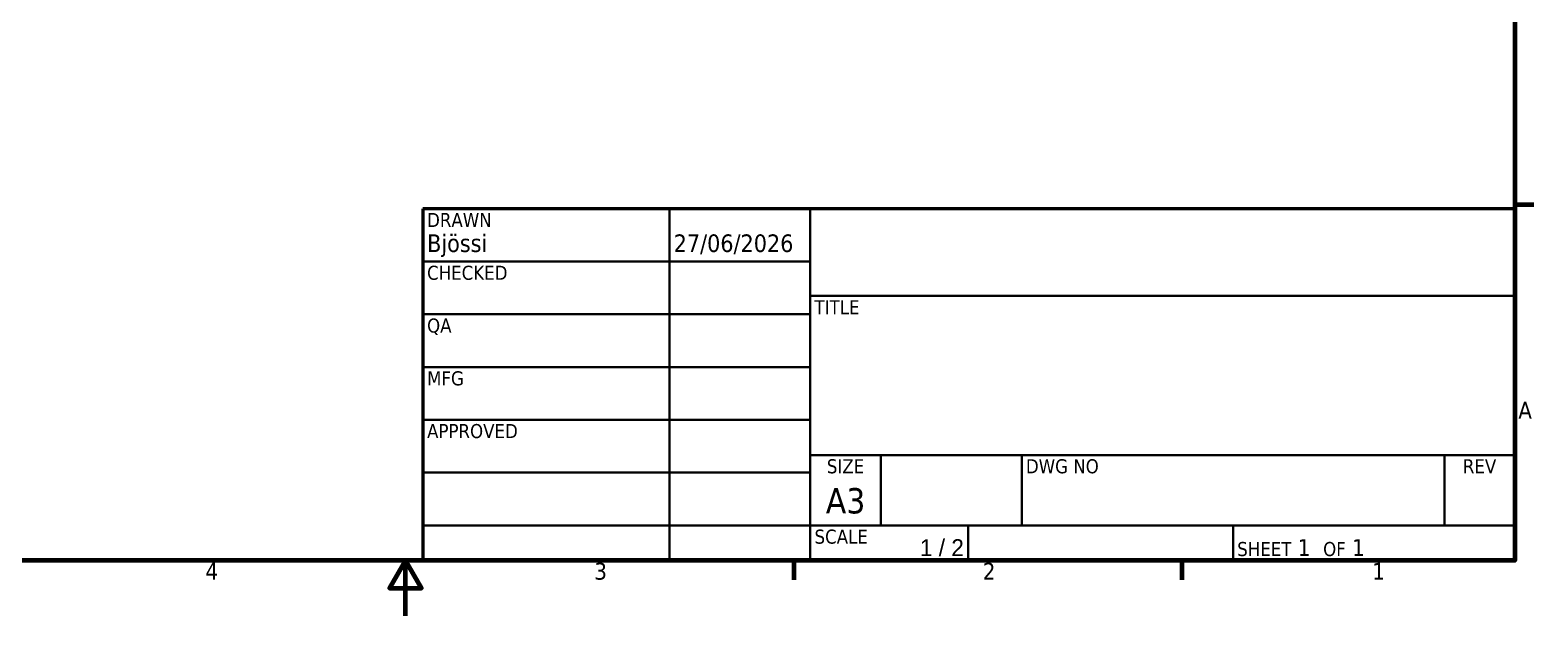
# Model space of a CAD drawing. Header units: millimetres. Extents: x 0 to 840, y 0 to 594.
# Drawn here: x 285 to 827, y 0 to 212 of the extents above; entities that cross this region are included whole.
import ezdxf
from ezdxf.enums import TextEntityAlignment as Align

# ---------------------------------------------------------------- set-up
doc = ezdxf.new("R2018")
doc.units = ezdxf.units.MM
doc.header["$LTSCALE"] = 2
doc.layers.add('Border (ANSI)', color=7, linetype='Continuous', lineweight=70)
doc.layers.add('Title (ANSI)', color=7, linetype='Continuous', lineweight=50)
doc.styles.add('Note Text (ANSI)', font='tahoma.ttf')
doc.styles.add('Text Style30', font='tahoma.ttf')
doc.styles.add('Text Style38', font='tahoma.ttf')
doc.styles.add('Text Style39', font='tahoma.ttf')

# ---------------------------------------------------------------- blocks, each defined once
blk = doc.blocks.new('Borders Default Border')
at = {"layer": 'Border (ANSI)'}
for p, q in [((410, 74.25), (413.45, 74.25)), ((280, 10), (280, 6.55)), ((350, 10), (350, 6.55))]:
    blk.add_line(p, q, dxfattribs=at)
at = {"layer": 'Border (ANSI)', "flags": 128}
for points in [[(10, 10), (10, 287), (410, 287), (410, 10), (10, 10)], [(210, 0), (210, 10), (207.11, 5), (212.89, 5), (210, 10)]]:
    blk.add_lwpolyline(points, dxfattribs=at)
at = {"layer": 'Border (ANSI)', "char_height": 3.05, "attachment_point": 7, "style": 'Note Text (ANSI)'}
for s, insert in [('A', (410.63, 35.6)), ('4', (173.94, 6.55)), ('3', (244.05, 6.49)), ('2', (314.08, 6.55)), ('1', (384.31, 6.55))]:
    blk.add_mtext(s, dxfattribs=dict(at, insert=insert))
blk = doc.blocks.new('Title Blocks ANSI - Large')
at = {"layer": 'Title (ANSI)'}
for p, q in [((127, 189.23), (127, 125.73)), ((323.85, 189.23), (127, 189.23)), ((323.85, 125.73), (323.85, 189.23)), ((127, 125.73), (323.85, 125.73))]:
    blk.add_line(p, q, dxfattribs=at)
at = {"layer": 'Title (ANSI)', "lineweight": 35}
for p, q in [((171.45, 125.73), (171.45, 189.23)), ((196.85, 125.73), (196.85, 189.23)), ((127, 179.7), (196.85, 179.7)), ((196.85, 173.48), (323.85, 173.48)), ((127, 170.18), (196.85, 170.18)), ((127, 160.65), (196.85, 160.65)), ((127, 151.13), (196.85, 151.13)), ((323.85, 144.78), (196.85, 144.78)), ((209.55, 132.08), (209.55, 144.78)), ((234.95, 132.08), (234.95, 144.78)), ((311.15, 132.08), (311.15, 144.78)), ((127, 141.6), (196.85, 141.6)), ((196.85, 132.08), (127, 132.08)), ((323.85, 132.08), (196.85, 132.08)), ((225.3, 132.08), (225.3, 125.73)), ((273.05, 132.08), (273.05, 125.73))]:
    blk.add_line(p, q, dxfattribs=at)
at = {"layer": 'Title (ANSI)', "style": 'Text Style38'}
for s, p in [('DRAWN', (127.76, 188.47)), ('CHECKED', (127.76, 178.94)), ('TITLE', (197.61, 172.72)), ('QA', (127.76, 169.42)), ('MFG', (127.76, 159.89)), ('APPROVED', (127.76, 150.37)), ('DWG NO', (235.71, 144.02)), ('SCALE', (197.61, 131.32))]:
    blk.add_text(s, height=2.54, dxfattribs=at).set_placement(p, align=Align.TOP_LEFT)
for s, p in [('SIZE', (203.2, 144.02)), ('REV', (317.5, 144.02))]:
    blk.add_text(s, height=2.54, dxfattribs=at).set_placement(p, align=Align.TOP_CENTER)
at = {"layer": 'Title (ANSI)', "insert": (273.81, 126.49), "char_height": 3.048, "attachment_point": 7, "style": 'Note Text (ANSI)'}
blk.add_mtext('\\fTahoma|b0|i0;{\\H2.5400;SHEET}\\fTahoma|b0|i0;{\\H3.0480; 1  }\\fTahoma|b0|i0;{\\H2.5400;OF}\\fTahoma|b0|i0;{\\H3.0480; 1 }', dxfattribs=at)
at = {"layer": 'Title (ANSI)'}
for tag, height, style, p in [('AUTHOR', 3.17, 'Text Style39', (127.76, 180.47)), ('CREATION_DATE', 3.17, 'Text Style39', (172.21, 180.47)), ('CHECKED_BY', 3.17, 'Text Style39', (127.76, 170.94)), ('CHECKED_DATE', 3.17, 'Text Style39', (172.21, 170.94)), ('MFG_APPROVED_BY', 3.17, 'Text Style39', (127.76, 151.89)), ('MFG_APPROVED_DATE', 3.17, 'Text Style39', (172.21, 151.89)), ('ENG_APPROVED_BY', 3.17, 'Text Style39', (127.76, 142.37)), ('ENG_APPROVAL_DATE', 3.17, 'Text Style39', (172.21, 142.37)), ('PART_NUMBER', 4.57, 'Text Style30', (235.71, 132.84))]:
    blk.add_attdef(tag, text='', height=height, dxfattribs=dict(at, style=style)).set_placement(p, align=Align.BOTTOM_LEFT)
for tag, height, style, p in [('COMPANY', 3.17, 'Text Style39', (260.35, 181.36)), ('Sheet_Size', 4.57, 'Text Style30', (203.2, 136.52)), ('REVISION_NUMBER', 3.17, 'Text Style39', (317.5, 136.52))]:
    blk.add_attdef(tag, text='', height=height, dxfattribs=dict(at, style=style)).set_placement(p, align=Align.MIDDLE_CENTER)
at = {"layer": 'Title (ANSI)', "style": 'Text Style30'}
blk.add_attdef('TITLE', text='', height=4.57, dxfattribs=at).set_placement((197.61, 158.06), align=Align.MIDDLE_LEFT)
at = {"layer": 'Title (ANSI)', "style": 'Note Text (ANSI)'}
blk.add_attdef('Initial_View_Scale', text='', height=3.05, dxfattribs=at).set_placement((224.54, 126.49), align=Align.BOTTOM_RIGHT)

msp = doc.modelspace()

# ---------------------------------------------------------------- block references
at = {"xscale": 2, "yscale": 2, "zscale": 2}
msp.add_blockref('Borders Default Border', (0, 0), dxfattribs=at)
ref = msp.add_blockref('Title Blocks ANSI - Large', (172.299, -231.459), dxfattribs=dict(xscale=2, yscale=2, zscale=2))
ref.add_attrib('AUTHOR', 'Bjössi', dxfattribs={"layer": 'Title (ANSI)', "height": 6.35, "style": 'Text Style39'}).set_placement((427.824, 129.474), align=Align.BOTTOM_LEFT)
ref.add_attrib('CREATION_DATE', '27/06/2026', dxfattribs={"layer": 'Title (ANSI)', "height": 6.35, "style": 'Text Style39'}).set_placement((516.724, 129.474), align=Align.BOTTOM_LEFT)
ref.add_attrib('Sheet_Size', 'A3', dxfattribs={"layer": 'Title (ANSI)', "height": 9.144, "style": 'Text Style30'}).set_placement((578.7, 41.59), align=Align.MIDDLE_CENTER)
lines = msp.add_mtext('1 / 2', dxfattribs={"layer": 'Title (ANSI)', "insert": (621.372, 21.524), "char_height": 6.096, "attachment_point": 9, "style": 'Note Text (ANSI)'})
ref.add_attrib('Initial_View_Scale', '', (621.372, 21.524)).embed_mtext(lines)

doc.saveas('drawing.dxf')
